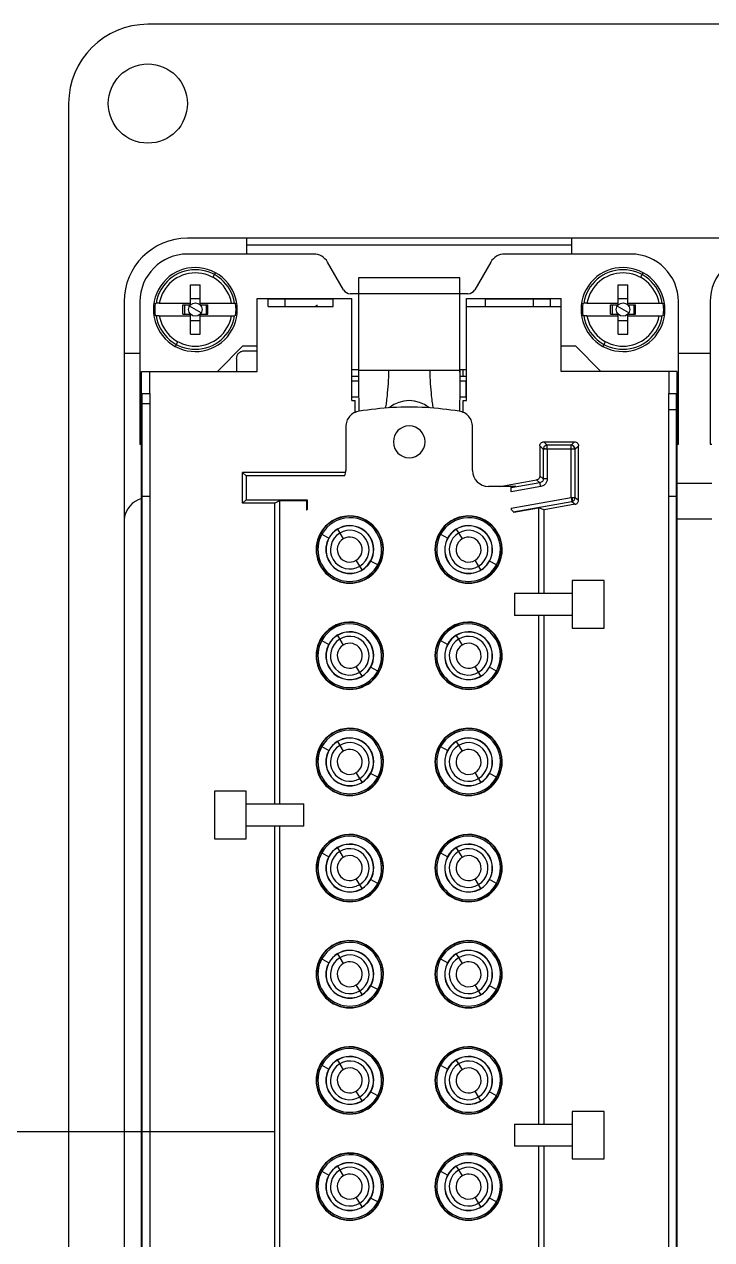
# Model space of a CAD drawing. Header units: millimetres. Extents: x 55 to 265, y 28 to 325.
# Drawn here: x 127.8 to 160.4, y 130 to 187.5 of the extents above; entities that cross this region are included whole.
import ezdxf

# ---------------------------------------------------------------- set-up
doc = ezdxf.new("R2010")
doc.units = ezdxf.units.MM

msp = doc.modelspace()

# ---------------------------------------------------------------- linework, layer by layer
at = {"color": 7, "linetype": 'Continuous', "lineweight": 25}
for p, q in [((185.444, 187.513), (133.694, 187.513)), ((129.944, 183.763), (129.944, 86.263)), ((183.569, 177.388), (135.569, 177.388)), ((138.381, 176.638), (138.381, 177.388)), ((153.756, 177.388), (153.756, 176.638)), ((141.553, 176.638), (135.569, 176.638)), ((138.381, 177.078), (153.756, 177.078)), ((156.569, 176.638), (150.584, 176.638)), ((142.961, 174.951), (142.203, 176.263)), ((149.935, 176.263), (149.177, 174.951)), ((136.774, 175.534), (136.897, 175.757)), ((148.469, 175.521), (143.669, 175.521)), ((143.669, 175.521), (143.669, 171.145)), ((148.469, 171.145), (148.469, 175.521)), ((157.024, 175.534), (157.147, 175.757)), ((135.719, 175.176), (136.169, 175.176)), ((135.719, 174.238), (135.719, 175.176)), ((136.169, 174.238), (136.169, 175.176)), ((155.969, 175.176), (156.419, 175.176)), ((155.969, 174.238), (155.969, 175.176)), ((156.419, 174.238), (156.419, 175.176)), ((132.569, 174.388), (132.569, 95.638)), ((133.319, 174.388), (133.319, 167.638)), ((134.237, 174.313), (135.719, 174.313)), ((135.719, 174.533), (136.169, 174.533)), ((136.169, 174.313), (137.65, 174.313)), ((137.802, 174.313), (137.846, 174.313)), ((138.869, 171.088), (138.869, 174.538)), ((138.869, 174.538), (143.349, 174.538)), ((139.394, 174.15), (139.394, 174.538)), ((139.394, 174.525), (142.462, 174.525)), ((140.196, 174.15), (140.196, 174.525)), ((142.462, 174.15), (142.462, 174.538)), ((143.669, 174.763), (143.285, 174.763)), ((143.349, 169.702), (143.349, 174.538)), ((148.469, 174.763), (143.669, 174.763)), ((148.852, 174.763), (148.469, 174.763)), ((148.788, 169.702), (148.788, 174.538)), ((148.788, 174.538), (153.269, 174.538)), ((149.675, 174.15), (149.675, 174.538)), ((149.675, 174.525), (152.744, 174.525)), ((151.941, 174.525), (151.941, 174.15)), ((152.744, 174.538), (152.744, 174.163)), ((154.487, 174.313), (155.969, 174.313)), ((155.969, 174.533), (156.419, 174.533)), ((156.419, 174.313), (157.9, 174.313)), ((158.052, 174.313), (158.096, 174.313)), ((158.819, 167.638), (158.819, 174.388)), ((160.319, 174.388), (160.319, 167.638)), ((135.357, 173.788), (135.357, 174.238)), ((135.357, 174.238), (135.719, 174.238)), ((135.357, 173.788), (135.719, 173.788)), ((135.424, 174.238), (135.424, 173.788)), ((136.223, 173.861), (135.665, 174.166)), ((135.719, 172.851), (135.719, 173.788)), ((136.169, 174.238), (136.53, 174.238)), ((136.169, 172.851), (136.169, 173.788)), ((136.169, 173.788), (136.53, 173.788)), ((136.463, 174.238), (136.463, 173.788)), ((136.53, 173.788), (136.53, 174.238)), ((139.394, 174.15), (142.462, 174.15)), ((141.608, 174.155), (141.724, 174.213)), ((141.608, 174.155), (141.713, 174.213)), ((141.713, 174.213), (141.724, 174.213)), ((148.788, 174.163), (149.675, 174.163)), ((149.675, 174.15), (152.744, 174.15)), ((152.744, 174.15), (152.744, 174.163)), ((152.744, 174.163), (153.269, 174.163)), ((153.269, 171.088), (153.269, 174.163)), ((155.607, 173.788), (155.607, 174.238)), ((155.607, 174.238), (155.969, 174.238)), ((155.607, 173.788), (155.969, 173.788)), ((155.674, 174.238), (155.674, 173.788)), ((156.473, 173.861), (155.915, 174.166)), ((155.969, 172.851), (155.969, 173.788)), ((156.419, 174.238), (156.78, 174.238)), ((156.419, 172.851), (156.419, 173.788)), ((156.419, 173.788), (156.78, 173.788)), ((156.713, 174.238), (156.713, 173.788)), ((156.78, 173.788), (156.78, 174.238)), ((134.086, 173.713), (134.042, 173.713)), ((134.237, 173.713), (135.719, 173.713)), ((135.719, 173.494), (136.169, 173.494)), ((136.169, 173.713), (137.65, 173.713)), ((154.336, 173.713), (154.292, 173.713)), ((154.487, 173.713), (155.969, 173.713)), ((155.969, 173.494), (156.419, 173.494)), ((156.419, 173.713), (157.9, 173.713)), ((135.719, 172.851), (136.169, 172.851)), ((155.969, 172.851), (156.419, 172.851)), ((135.113, 172.493), (134.991, 172.269)), ((136.994, 171.088), (138.194, 172.288)), ((138.194, 172.288), (138.869, 172.288)), ((138.266, 172.063), (138.869, 172.063)), ((153.269, 172.288), (153.944, 172.288)), ((153.944, 172.288), (155.144, 171.088)), ((155.363, 172.493), (155.241, 172.269)), ((132.569, 171.951), (133.319, 171.951)), ((137.891, 171.688), (137.891, 171.088)), ((158.819, 171.951), (160.319, 171.951)), ((133.394, 171.088), (138.869, 171.088)), ((133.394, 98.938), (133.394, 171.088)), ((133.769, 171.088), (133.769, 170.038)), ((143.669, 171.163), (143.349, 171.163)), ((143.349, 170.863), (143.67, 170.863)), ((143.669, 171.145), (148.469, 171.145)), ((148.468, 170.863), (148.788, 170.863)), ((148.788, 171.163), (148.469, 171.163)), ((148.619, 170.863), (148.619, 171.163)), ((158.744, 171.088), (153.269, 171.088)), ((158.369, 171.088), (158.369, 170.038)), ((158.744, 171.088), (158.744, 98.938)), ((143.349, 170.638), (143.671, 170.638)), ((148.467, 170.638), (148.769, 170.638)), ((148.769, 169.888), (148.769, 170.638)), ((133.394, 170.038), (133.782, 170.038)), ((133.407, 170.038), (133.407, 99.988)), ((133.782, 170.038), (133.782, 169.558)), ((143.349, 169.888), (143.677, 169.888)), ((143.349, 169.702), (143.519, 169.702)), ((143.519, 169.152), (143.519, 169.702)), ((148.461, 169.888), (148.769, 169.888)), ((148.619, 169.152), (148.619, 169.702)), ((148.619, 169.702), (148.788, 169.702)), ((158.356, 170.038), (158.744, 170.038)), ((158.356, 99.988), (158.356, 170.038)), ((158.731, 99.988), (158.731, 170.038)), ((133.407, 169.558), (133.782, 169.558)), ((133.782, 169.558), (133.782, 99.988)), ((158.356, 169.288), (158.731, 169.288)), ((143.069, 168.465), (143.069, 166.394)), ((149.069, 166.394), (149.069, 168.465)), ((133.319, 167.638), (133.394, 167.638)), ((152.258, 167.564), (152.418, 167.404)), ((152.258, 167.564), (152.258, 166.136)), ((153.918, 167.404), (152.418, 167.404)), ((152.418, 167.404), (152.418, 166.001)), ((152.425, 167.452), (152.606, 167.404)), ((152.445, 167.752), (152.606, 167.591)), ((152.445, 167.752), (153.898, 167.752)), ((153.737, 167.591), (152.606, 167.591)), ((152.606, 167.404), (152.606, 166.001)), ((153.898, 167.752), (153.737, 167.591)), ((153.737, 165.118), (153.737, 167.591)), ((154.085, 167.564), (153.925, 167.404)), ((153.925, 165.118), (153.925, 167.404)), ((154.085, 164.983), (154.085, 167.564)), ((158.744, 167.638), (158.819, 167.638)), ((160.319, 167.638), (160.394, 167.638)), ((138.18, 166.302), (138.344, 166.138)), ((143.063, 166.302), (138.18, 166.302)), ((138.18, 164.849), (138.18, 166.302)), ((138.344, 166.138), (138.344, 165.013)), ((143.024, 166.138), (138.344, 166.138)), ((150.362, 165.644), (152.103, 165.951)), ((152.263, 165.816), (150.904, 165.577)), ((152.263, 165.816), (152.103, 165.951)), ((152.418, 166.001), (152.258, 166.136)), ((160.394, 165.784), (158.744, 165.784)), ((133.782, 165.163), (133.407, 165.163)), ((151.116, 165.644), (149.819, 165.644)), ((150.9, 165.386), (150.9, 165.644)), ((152.296, 165.632), (150.9, 165.386)), ((150.9, 164.617), (153.737, 165.118)), ((150.904, 165.577), (150.933, 165.612)), ((150.933, 165.644), (150.933, 165.612)), ((150.933, 165.612), (151.116, 165.644)), ((153.737, 165.118), (153.77, 164.933)), ((153.737, 165.118), (153.925, 165.118)), ((153.925, 165.118), (154.085, 164.983)), ((158.731, 165.163), (158.356, 165.163)), ((138.18, 164.849), (138.344, 165.013)), ((139.684, 164.849), (138.18, 164.849)), ((138.344, 165.013), (141.237, 165.013)), ((139.684, 164.849), (139.946, 164.98)), ((139.684, 164.849), (139.684, 150.613)), ((139.946, 150.613), (139.946, 164.98)), ((139.946, 164.98), (141.205, 164.98)), ((141.237, 165.013), (141.205, 164.98)), ((141.205, 164.98), (141.205, 164.519)), ((141.237, 165.013), (141.237, 164.554)), ((150.9, 164.617), (150.9, 164.554)), ((150.999, 164.444), (153.77, 164.933)), ((151.021, 164.418), (152.191, 164.625)), ((152.191, 164.625), (152.191, 160.588)), ((152.453, 164.538), (152.191, 164.625)), ((153.93, 164.798), (152.453, 164.538)), ((152.453, 160.588), (152.453, 164.538)), ((153.77, 164.933), (153.93, 164.798)), ((158.744, 164.107), (160.394, 164.107)), ((141.858, 163.415), (141.874, 163.406)), ((141.933, 163.374), (142.269, 163.19)), ((142.671, 163.611), (142.949, 163.156)), ((147.483, 163.415), (147.499, 163.406)), ((147.558, 163.374), (147.894, 163.19)), ((148.296, 163.611), (148.574, 163.156)), ((143.842, 161.69), (143.564, 162.145)), ((144.58, 161.928), (144.244, 162.111)), ((144.655, 161.887), (144.639, 161.896)), ((149.467, 161.69), (149.189, 162.145)), ((150.205, 161.928), (149.869, 162.111)), ((150.28, 161.887), (150.264, 161.896)), ((155.294, 161.188), (153.794, 161.188)), ((153.794, 161.188), (153.794, 158.938)), ((155.294, 158.938), (155.294, 161.188)), ((151.063, 160.588), (153.794, 160.588)), ((151.063, 160.588), (151.063, 159.538)), ((153.794, 159.538), (151.063, 159.538)), ((152.191, 159.538), (152.191, 135.463)), ((152.453, 135.463), (152.453, 159.538)), ((153.794, 158.938), (155.294, 158.938)), ((141.858, 158.39), (141.874, 158.381)), ((141.933, 158.349), (142.269, 158.165)), ((142.671, 158.586), (142.949, 158.131)), ((147.483, 158.39), (147.499, 158.381)), ((147.558, 158.349), (147.894, 158.165)), ((148.296, 158.586), (148.574, 158.131)), ((143.842, 156.665), (143.564, 157.12)), ((144.58, 156.903), (144.244, 157.086)), ((149.467, 156.665), (149.189, 157.12)), ((150.205, 156.903), (149.869, 157.086)), ((144.655, 156.862), (144.639, 156.871)), ((150.28, 156.862), (150.264, 156.871)), ((141.858, 153.365), (141.874, 153.356)), ((141.933, 153.324), (142.269, 153.14)), ((142.671, 153.561), (142.949, 153.106)), ((147.483, 153.365), (147.499, 153.356)), ((147.558, 153.324), (147.894, 153.14)), ((148.296, 153.561), (148.574, 153.106)), ((143.842, 151.64), (143.564, 152.095)), ((144.58, 151.878), (144.244, 152.061)), ((149.467, 151.64), (149.189, 152.095)), ((150.205, 151.878), (149.869, 152.061)), ((144.655, 151.837), (144.639, 151.846)), ((150.28, 151.837), (150.264, 151.846)), ((138.344, 151.213), (136.844, 151.213)), ((136.844, 151.213), (136.844, 148.963)), ((138.344, 148.963), (138.344, 151.213)), ((138.344, 150.613), (141.075, 150.613)), ((141.075, 149.563), (141.075, 150.613)), ((141.075, 149.563), (138.344, 149.563)), ((139.684, 149.563), (139.684, 120.613)), ((139.946, 120.613), (139.946, 149.563)), ((136.844, 148.963), (138.344, 148.963)), ((142.671, 148.536), (142.949, 148.081)), ((148.296, 148.536), (148.574, 148.081)), ((141.858, 148.34), (141.874, 148.331)), ((141.933, 148.299), (142.269, 148.115)), ((147.483, 148.34), (147.499, 148.331)), ((147.558, 148.299), (147.894, 148.115)), ((143.842, 146.615), (143.564, 147.07)), ((144.58, 146.853), (144.244, 147.036)), ((144.655, 146.812), (144.639, 146.821)), ((149.467, 146.615), (149.189, 147.07)), ((150.205, 146.853), (149.869, 147.036)), ((150.28, 146.812), (150.264, 146.821)), ((141.858, 143.315), (141.874, 143.306)), ((141.933, 143.274), (142.269, 143.09)), ((142.671, 143.511), (142.949, 143.056)), ((147.483, 143.315), (147.499, 143.306)), ((147.558, 143.274), (147.894, 143.09)), ((148.296, 143.511), (148.574, 143.056)), ((143.842, 141.59), (143.564, 142.045)), ((144.58, 141.828), (144.244, 142.011)), ((144.655, 141.787), (144.639, 141.796)), ((149.467, 141.59), (149.189, 142.045)), ((150.205, 141.828), (149.869, 142.011)), ((150.28, 141.787), (150.264, 141.796)), ((141.858, 138.29), (141.874, 138.281)), ((141.933, 138.249), (142.269, 138.065)), ((142.671, 138.486), (142.949, 138.031)), ((147.483, 138.29), (147.499, 138.281)), ((147.558, 138.249), (147.894, 138.065)), ((148.296, 138.486), (148.574, 138.031)), ((143.842, 136.565), (143.564, 137.02)), ((144.58, 136.803), (144.244, 136.986)), ((149.467, 136.565), (149.189, 137.02)), ((150.205, 136.803), (149.869, 136.986)), ((144.655, 136.762), (144.639, 136.771)), ((150.28, 136.762), (150.264, 136.771)), ((153.794, 136.063), (153.794, 133.813)), ((155.294, 136.063), (153.794, 136.063)), ((155.294, 133.813), (155.294, 136.063)), ((151.063, 135.463), (153.794, 135.463)), ((151.063, 135.463), (151.063, 134.413)), ((153.794, 134.413), (151.063, 134.413)), ((152.191, 134.413), (152.191, 110.338)), ((152.453, 110.338), (152.453, 134.413)), ((142.671, 133.461), (142.949, 133.006)), ((148.296, 133.461), (148.574, 133.006)), ((153.794, 133.813), (155.294, 133.813)), ((141.858, 133.265), (141.874, 133.256)), ((141.933, 133.224), (142.269, 133.04)), ((147.483, 133.265), (147.499, 133.256)), ((147.558, 133.224), (147.894, 133.04)), ((143.842, 131.54), (143.564, 131.995)), ((144.58, 131.778), (144.244, 131.961)), ((144.655, 131.737), (144.639, 131.746)), ((149.467, 131.54), (149.189, 131.995)), ((150.205, 131.778), (149.869, 131.961)), ((150.28, 131.737), (150.264, 131.746))]:
    msp.add_line(p, q, dxfattribs=at)
msp.add_line((139.684, 135.088), (109.684, 135.088))
at = {"color": 7, "linetype": 'Continuous', "lineweight": 25, "flags": 128}
msp.add_lwpolyline([(152.606, 167.404), (152.606, 167.44), (152.606, 167.475), (152.606, 167.507), (152.606, 167.535), (152.606, 167.559), (152.606, 167.576), (152.606, 167.587), (152.606, 167.591)], dxfattribs=at)
at = {"color": 7, "linetype": 'Continuous', "lineweight": 25}
for centre, radius in [((133.694, 183.763), 1.875), ((135.944, 174.013), 0.318), ((156.194, 174.013), 0.318)]:
    msp.add_circle(centre, radius, dxfattribs=at)
for centre, radius, start, end in [((133.694, 183.763), 3.75, 90, 180), ((135.569, 174.388), 3, 90, 180), ((135.569, 174.388), 2.25, 90, 180), ((141.553, 175.888), 0.75, 30, 90), ((150.584, 175.888), 0.75, 90, 150), ((156.569, 174.388), 2.25, 0, 90), ((162.569, 174.388), 2.25, 90, 180), ((135.944, 174.013), 1.987, 61.35211, 241.35211), ((135.944, 174.013), 1.987, 61.35211, 241.35211), ((135.944, 174.013), 1.882, 9.17264, 170.82736), ((135.944, 174.013), 1.733, 9.97153, 170.02847), ((135.944, 174.013), 1.987, 241.35211, 61.35211), ((135.944, 174.013), 1.987, 241.35211, 61.35211), ((156.194, 174.013), 1.987, 61.35211, 241.35211), ((156.194, 174.013), 1.987, 61.35211, 241.35211), ((156.194, 174.013), 1.882, 9.17264, 170.82736), ((156.194, 174.013), 1.733, 9.97153, 170.02847), ((156.194, 174.013), 1.987, 241.35211, 61.35211), ((156.194, 174.013), 1.987, 241.35211, 61.35211), ((143.285, 175.138), 0.375, 210, 270), ((148.852, 175.138), 0.375, 270, 330), ((135.944, 174.013), 1.926, 171.0377, 188.9623), ((135.944, 174.013), 1.926, 351.0377, 8.9623), ((156.194, 174.013), 1.926, 171.0377, 188.9623), ((156.194, 174.013), 1.926, 351.0377, 8.9623), ((135.944, 174.013), 1.882, 189.17264, 350.82736), ((135.944, 174.013), 1.733, 189.97153, 350.02847), ((156.194, 174.013), 1.882, 189.17264, 350.82736), ((156.194, 174.013), 1.733, 189.97153, 350.02847), ((146.069, 168.201), 1.5, 50.83698, 129.16603), ((146.069, 167.751), 0.75, 90, 270), ((146.069, 167.751), 0.75, 270, 90), ((152.606, 167.404), 0.187, 164.97705, 179.98226), ((152.606, 167.404), 0.188, 90.02088, 164.97725), ((153.733, 167.406), 0.185, 359.27462, 88.61068), ((153.737, 167.404), 0.188, 0.02044, 89.97956), ((142.319, 166.394), 0.75, 340.05576, 360), ((149.819, 166.394), 0.75, 180, 270), ((153.58, 165.043), 0.219, 329.96447, 19.98578), ((153.737, 165.118), 0.188, 280.01649, 359.98351), ((133.709, 163.962), 1.149, 105.89784, 172.75633), ((143.256, 162.651), 2.775, 136.68286, 137.67706), ((148.881, 162.651), 2.775, 39.5665, 43.31418), ((143.256, 162.651), 1.593, 331.35211, 151.35211), ((143.256, 162.651), 1.575, 331.35211, 151.35211), ((143.256, 162.651), 1.508, 331.35211, 151.35211), ((148.881, 162.651), 1.593, 331.35211, 151.35211), ((148.881, 162.651), 1.575, 331.35211, 151.35211), ((148.881, 162.651), 1.508, 331.35211, 151.35211), ((143.256, 162.651), 1.593, 151.35211, 331.35211), ((143.256, 162.651), 1.575, 151.35211, 331.35211), ((143.256, 162.651), 1.508, 151.35211, 331.35211), ((143.256, 162.651), 1.133, 331.35211, 151.35211), ((143.256, 162.651), 1.125, 331.35211, 151.35211), ((143.256, 162.651), 0.915, 121.35211, 301.35211), ((143.256, 162.651), 0.915, 301.35211, 121.35211), ((148.881, 162.651), 1.593, 151.35211, 331.35211), ((148.881, 162.651), 1.575, 151.35211, 331.35211), ((148.881, 162.651), 1.508, 151.35211, 331.35211), ((148.881, 162.651), 1.133, 331.35211, 151.35211), ((148.881, 162.651), 1.125, 331.35211, 151.35211), ((148.881, 162.651), 0.915, 121.35211, 301.35211), ((148.881, 162.651), 0.915, 301.35211, 121.35211), ((143.256, 162.651), 1.133, 151.35211, 331.35211), ((143.256, 162.651), 1.125, 151.35211, 331.35211), ((143.256, 162.651), 0.592, 121.35211, 301.35211), ((143.256, 162.651), 0.592, 301.35211, 121.35211), ((148.881, 162.651), 1.133, 151.35211, 331.35211), ((148.881, 162.651), 1.125, 151.35211, 331.35211), ((148.881, 162.651), 0.592, 121.35211, 301.35211), ((148.881, 162.651), 0.592, 301.35211, 121.35211), ((143.256, 157.626), 1.593, 331.35211, 151.35211), ((143.256, 157.626), 1.575, 331.35211, 151.35211), ((143.256, 157.626), 1.508, 331.35211, 151.35211), ((148.881, 157.626), 1.593, 331.35211, 151.35211), ((148.881, 157.626), 1.575, 331.35211, 151.35211), ((148.881, 157.626), 1.508, 331.35211, 151.35211), ((143.256, 157.626), 1.593, 151.35211, 331.35211), ((143.256, 157.626), 1.575, 151.35211, 331.35211), ((143.256, 157.626), 1.508, 151.35211, 331.35211), ((143.256, 157.626), 1.133, 331.35211, 151.35211), ((143.256, 157.626), 1.125, 331.35211, 151.35211), ((143.256, 157.626), 0.915, 121.35211, 301.35211), ((143.256, 157.626), 0.915, 301.35211, 121.35211), ((143.256, 157.626), 0.592, 301.35211, 121.35211), ((148.881, 157.626), 1.593, 151.35211, 331.35211), ((148.881, 157.626), 1.575, 151.35211, 331.35211), ((148.881, 157.626), 1.508, 151.35211, 331.35211), ((148.881, 157.626), 1.133, 331.35211, 151.35211), ((148.881, 157.626), 1.125, 331.35211, 151.35211), ((148.881, 157.626), 0.915, 121.35211, 301.35211), ((148.881, 157.626), 0.915, 301.35211, 121.35211), ((148.881, 157.626), 0.592, 301.35211, 121.35211), ((143.256, 157.626), 1.133, 151.35211, 331.35211), ((143.256, 157.626), 1.125, 151.35211, 331.35211), ((143.256, 157.626), 0.592, 121.35211, 301.35211), ((148.881, 157.626), 1.133, 151.35211, 331.35211), ((148.881, 157.626), 1.125, 151.35211, 331.35211), ((148.881, 157.626), 0.592, 121.35211, 301.35211), ((143.256, 152.601), 1.593, 331.35211, 151.35211), ((143.256, 152.601), 1.575, 331.35211, 151.35211), ((148.881, 152.601), 1.593, 331.35211, 151.35211), ((148.881, 152.601), 1.575, 331.35211, 151.35211), ((143.256, 152.601), 1.508, 331.35211, 151.35211), ((143.256, 152.601), 1.133, 331.35211, 151.35211), ((143.256, 152.601), 1.125, 331.35211, 151.35211), ((148.881, 152.601), 1.508, 331.35211, 151.35211), ((148.881, 152.601), 1.133, 331.35211, 151.35211), ((148.881, 152.601), 1.125, 331.35211, 151.35211), ((143.256, 152.601), 1.593, 151.35211, 331.35211), ((143.256, 152.601), 1.575, 151.35211, 331.35211), ((143.256, 152.601), 1.508, 151.35211, 331.35211), ((143.256, 152.601), 1.133, 151.35211, 331.35211), ((143.256, 152.601), 1.125, 151.35211, 331.35211), ((143.256, 152.601), 0.915, 121.35211, 301.35211), ((143.256, 152.601), 0.592, 121.35211, 301.35211), ((143.256, 152.601), 0.915, 301.35211, 121.35211), ((143.256, 152.601), 0.592, 301.35211, 121.35211), ((148.881, 152.601), 1.593, 151.35211, 331.35211), ((148.881, 152.601), 1.575, 151.35211, 331.35211), ((148.881, 152.601), 1.508, 151.35211, 331.35211), ((148.881, 152.601), 1.133, 151.35211, 331.35211), ((148.881, 152.601), 1.125, 151.35211, 331.35211), ((148.881, 152.601), 0.915, 121.35211, 301.35211), ((148.881, 152.601), 0.592, 121.35211, 301.35211), ((148.881, 152.601), 0.915, 301.35211, 121.35211), ((148.881, 152.601), 0.592, 301.35211, 121.35211), ((143.256, 147.576), 1.593, 331.35211, 151.35211), ((143.256, 147.576), 1.575, 331.35211, 151.35211), ((143.256, 147.576), 1.508, 331.35211, 151.35211), ((148.881, 147.576), 1.593, 331.35211, 151.35211), ((148.881, 147.576), 1.575, 331.35211, 151.35211), ((148.881, 147.576), 1.508, 331.35211, 151.35211), ((143.256, 147.576), 1.133, 331.35211, 151.35211), ((143.256, 147.576), 1.125, 331.35211, 151.35211), ((143.256, 147.576), 0.915, 301.35211, 121.35211), ((148.881, 147.576), 1.133, 331.35211, 151.35211), ((148.881, 147.576), 1.125, 331.35211, 151.35211), ((148.881, 147.576), 0.915, 301.35211, 121.35211), ((143.256, 147.576), 1.593, 151.35211, 331.35211), ((143.256, 147.576), 1.575, 151.35211, 331.35211), ((143.256, 147.576), 1.508, 151.35211, 331.35211), ((143.256, 147.576), 1.133, 151.35211, 331.35211), ((143.256, 147.576), 1.125, 151.35211, 331.35211), ((143.256, 147.576), 0.915, 121.35211, 301.35211), ((143.256, 147.576), 0.592, 121.35211, 301.35211), ((143.256, 147.576), 0.592, 301.35211, 121.35211), ((148.881, 147.576), 1.593, 151.35211, 331.35211), ((148.881, 147.576), 1.575, 151.35211, 331.35211), ((148.881, 147.576), 1.508, 151.35211, 331.35211), ((148.881, 147.576), 1.133, 151.35211, 331.35211), ((148.881, 147.576), 1.125, 151.35211, 331.35211), ((148.881, 147.576), 0.915, 121.35211, 301.35211), ((148.881, 147.576), 0.592, 121.35211, 301.35211), ((148.881, 147.576), 0.592, 301.35211, 121.35211), ((143.256, 142.551), 1.593, 331.35211, 151.35211), ((143.256, 142.551), 1.575, 331.35211, 151.35211), ((143.256, 142.551), 1.508, 331.35211, 151.35211), ((148.881, 142.551), 1.593, 331.35211, 151.35211), ((148.881, 142.551), 1.575, 331.35211, 151.35211), ((148.881, 142.551), 1.508, 331.35211, 151.35211), ((143.256, 142.551), 1.593, 151.35211, 331.35211), ((143.256, 142.551), 1.575, 151.35211, 331.35211), ((143.256, 142.551), 1.508, 151.35211, 331.35211), ((143.256, 142.551), 1.133, 331.35211, 151.35211), ((143.256, 142.551), 1.125, 331.35211, 151.35211), ((143.256, 142.551), 0.915, 121.35211, 301.35211), ((143.256, 142.551), 0.915, 301.35211, 121.35211), ((148.881, 142.551), 1.593, 151.35211, 331.35211), ((148.881, 142.551), 1.575, 151.35211, 331.35211), ((148.881, 142.551), 1.508, 151.35211, 331.35211), ((148.881, 142.551), 1.133, 331.35211, 151.35211), ((148.881, 142.551), 1.125, 331.35211, 151.35211), ((148.881, 142.551), 0.915, 121.35211, 301.35211), ((148.881, 142.551), 0.915, 301.35211, 121.35211), ((143.256, 142.551), 1.133, 151.35211, 331.35211), ((143.256, 142.551), 1.125, 151.35211, 331.35211), ((143.256, 142.551), 0.592, 121.35211, 301.35211), ((143.256, 142.551), 0.592, 301.35211, 121.35211), ((148.881, 142.551), 1.133, 151.35211, 331.35211), ((148.881, 142.551), 1.125, 151.35211, 331.35211), ((148.881, 142.551), 0.592, 121.35211, 301.35211), ((148.881, 142.551), 0.592, 301.35211, 121.35211), ((143.256, 137.526), 1.593, 331.35211, 151.35211), ((143.256, 137.526), 1.575, 331.35211, 151.35211), ((143.256, 137.526), 1.508, 331.35211, 151.35211), ((143.256, 137.526), 1.133, 331.35211, 151.35211), ((143.256, 137.526), 1.125, 331.35211, 151.35211), ((148.881, 137.526), 1.593, 331.35211, 151.35211), ((148.881, 137.526), 1.575, 331.35211, 151.35211), ((148.881, 137.526), 1.508, 331.35211, 151.35211), ((148.881, 137.526), 1.133, 331.35211, 151.35211), ((148.881, 137.526), 1.125, 331.35211, 151.35211), ((143.256, 137.526), 1.593, 151.35211, 331.35211), ((143.256, 137.526), 1.575, 151.35211, 331.35211), ((143.256, 137.526), 1.508, 151.35211, 331.35211), ((143.256, 137.526), 1.133, 151.35211, 331.35211), ((143.256, 137.526), 1.125, 151.35211, 331.35211), ((143.256, 137.526), 0.915, 121.35211, 301.35211), ((143.256, 137.526), 0.915, 301.35211, 121.35211), ((143.256, 137.526), 0.592, 301.35211, 121.35211), ((148.881, 137.526), 1.593, 151.35211, 331.35211), ((148.881, 137.526), 1.575, 151.35211, 331.35211), ((148.881, 137.526), 1.508, 151.35211, 331.35211), ((148.881, 137.526), 1.133, 151.35211, 331.35211), ((148.881, 137.526), 1.125, 151.35211, 331.35211), ((148.881, 137.526), 0.915, 121.35211, 301.35211), ((148.881, 137.526), 0.915, 301.35211, 121.35211), ((148.881, 137.526), 0.592, 301.35211, 121.35211), ((143.256, 137.526), 0.592, 121.35211, 301.35211), ((148.881, 137.526), 0.592, 121.35211, 301.35211), ((143.256, 132.501), 1.593, 331.35211, 151.35211), ((143.256, 132.501), 1.575, 331.35211, 151.35211), ((148.881, 132.501), 1.593, 331.35211, 151.35211), ((148.881, 132.501), 1.575, 331.35211, 151.35211), ((143.256, 132.501), 1.508, 331.35211, 151.35211), ((143.256, 132.501), 1.133, 331.35211, 151.35211), ((143.256, 132.501), 1.125, 331.35211, 151.35211), ((148.881, 132.501), 1.508, 331.35211, 151.35211), ((148.881, 132.501), 1.133, 331.35211, 151.35211), ((148.881, 132.501), 1.125, 331.35211, 151.35211), ((143.256, 132.501), 1.593, 151.35211, 331.35211), ((143.256, 132.501), 1.575, 151.35211, 331.35211), ((143.256, 132.501), 1.508, 151.35211, 331.35211), ((143.256, 132.501), 1.133, 151.35211, 331.35211), ((143.256, 132.501), 1.125, 151.35211, 331.35211), ((143.256, 132.501), 0.915, 121.35211, 301.35211), ((143.256, 132.501), 0.592, 121.35211, 301.35211), ((143.256, 132.501), 0.915, 301.35211, 121.35211), ((143.256, 132.501), 0.592, 301.35211, 121.35211), ((148.881, 132.501), 1.593, 151.35211, 331.35211), ((148.881, 132.501), 1.575, 151.35211, 331.35211), ((148.881, 132.501), 1.508, 151.35211, 331.35211), ((148.881, 132.501), 1.133, 151.35211, 331.35211), ((148.881, 132.501), 1.125, 151.35211, 331.35211), ((148.881, 132.501), 0.915, 121.35211, 301.35211), ((148.881, 132.501), 0.592, 121.35211, 301.35211), ((148.881, 132.501), 0.915, 301.35211, 121.35211), ((148.881, 132.501), 0.592, 301.35211, 121.35211)]:
    msp.add_arc(centre, radius, start, end, dxfattribs=at)
for points, knots in [([(134.237, 174.313), (134.219, 174.313), (134.181, 174.313), (134.133, 174.313), (134.097, 174.313), (134.09, 174.313), (134.086, 174.313)], [0, 0, 0, 0, 0.250717, 0.500289, 0.749653, 1, 1, 1, 1]), ([(137.65, 174.313), (137.671, 174.313), (137.708, 174.313), (137.756, 174.313), (137.791, 174.313), (137.798, 174.313), (137.802, 174.313)], [0, 0, 0, 0, 0.273018, 0.500232, 0.754939, 1, 1, 1, 1]), ([(154.487, 174.313), (154.469, 174.313), (154.431, 174.313), (154.383, 174.313), (154.347, 174.313), (154.34, 174.313), (154.336, 174.313)], [0, 0, 0, 0, 0.250717, 0.500289, 0.749653, 1, 1, 1, 1]), ([(157.9, 174.313), (157.921, 174.313), (157.958, 174.313), (158.006, 174.313), (158.041, 174.313), (158.048, 174.313), (158.052, 174.313)], [0, 0, 0, 0, 0.273018, 0.500232, 0.754939, 1, 1, 1, 1]), ([(134.237, 173.713), (134.217, 173.713), (134.18, 173.713), (134.132, 173.713), (134.097, 173.713), (134.09, 173.713), (134.086, 173.713)], [0, 0, 0, 0, 0.273018, 0.500232, 0.754939, 1, 1, 1, 1]), ([(137.65, 173.713), (137.669, 173.713), (137.706, 173.713), (137.755, 173.713), (137.791, 173.713), (137.798, 173.713), (137.802, 173.713)], [0, 0, 0, 0, 0.250717, 0.500289, 0.749653, 1, 1, 1, 1]), ([(154.487, 173.713), (154.467, 173.713), (154.43, 173.713), (154.382, 173.713), (154.347, 173.713), (154.34, 173.713), (154.336, 173.713)], [0, 0, 0, 0, 0.273018, 0.500232, 0.754939, 1, 1, 1, 1]), ([(157.9, 173.713), (157.919, 173.713), (157.956, 173.713), (158.005, 173.713), (158.041, 173.713), (158.048, 173.713), (158.052, 173.713)], [0, 0, 0, 0, 0.250717, 0.500289, 0.749653, 1, 1, 1, 1]), ([(137.891, 171.688), (137.897, 171.737), (137.908, 171.836), (137.995, 171.96), (138.119, 172.046), (138.217, 172.058), (138.266, 172.063)], [0, 0, 0, 0, 0.25001, 0.5, 0.74999, 1, 1, 1, 1]), ([(143.669, 171.145), (143.67, 170.925), (143.671, 170.441), (143.678, 169.786), (143.681, 169.37), (143.682, 169.213)], [0, 0, 0, 0, 0.342115, 0.752656, 1, 1, 1, 1]), ([(145.092, 171.145), (145.087, 170.925), (145.077, 170.498), (145.025, 169.974), (144.979, 169.587), (144.957, 169.43), (144.946, 169.352)], [0, 0, 0, 0, 0.3037, 0.587156, 0.794392, 1, 1, 1, 1]), ([(147.046, 171.145), (147.051, 170.925), (147.06, 170.498), (147.112, 169.974), (147.159, 169.587), (147.18, 169.43), (147.191, 169.352)], [0, 0, 0, 0, 0.3037, 0.587156, 0.794392, 1, 1, 1, 1]), ([(148.469, 171.145), (148.468, 170.925), (148.466, 170.441), (148.46, 169.782), (148.456, 169.361), (148.455, 169.2)], [0, 0, 0, 0, 0.339703, 0.747351, 1, 1, 1, 1]), ([(148.469, 171.144), (148.469, 171.119), (148.469, 171.08), (148.468, 171.054), (148.468, 171.056), (148.469, 171.078), (148.469, 171.102), (148.469, 171.118)], [0, 0, 0, 0, 0.386527, 0.591336, 0.688137, 0.782605, 1, 1, 1, 1]), ([(148.437, 169.206), (147.913, 169.273), (146.864, 169.406), (145.273, 169.407), (144.225, 169.273), (143.7, 169.206)], [0, 0, 0, 0, 0.333236, 0.666725, 1, 1, 1, 1]), ([(152.258, 167.564), (152.261, 167.589), (152.266, 167.638), (152.31, 167.7), (152.372, 167.743), (152.421, 167.749), (152.445, 167.752)], [0, 0, 0, 0, 0.251186, 0.500186, 0.75235, 1, 1, 1, 1]), ([(153.898, 167.752), (153.922, 167.749), (153.971, 167.743), (154.033, 167.7), (154.077, 167.638), (154.082, 167.589), (154.085, 167.564)], [0, 0, 0, 0, 0.251186, 0.500186, 0.75235, 1, 1, 1, 1]), ([(153.925, 167.404), (153.924, 167.404), (153.923, 167.404), (153.919, 167.404), (153.918, 167.404)], [0, 0, 0, 0, 0.559923, 1, 1, 1, 1]), ([(152.258, 166.136), (152.256, 166.114), (152.251, 166.07), (152.216, 166.013), (152.166, 165.969), (152.124, 165.957), (152.103, 165.951)], [0, 0, 0, 0, 0.250007, 0.5, 0.749993, 1, 1, 1, 1]), ([(152.418, 166.001), (152.416, 165.979), (152.412, 165.935), (152.377, 165.878), (152.327, 165.834), (152.284, 165.822), (152.263, 165.816)], [0, 0, 0, 0, 0.250027, 0.5, 0.749973, 1, 1, 1, 1]), ([(152.606, 166.001), (152.6, 165.952), (152.589, 165.854), (152.509, 165.739), (152.408, 165.662), (152.333, 165.642), (152.296, 165.632)], [0, 0, 0, 0, 0.279687, 0.5594, 0.779702, 1, 1, 1, 1]), ([(150.9, 165.386), (150.9, 165.41), (150.9, 165.459), (150.901, 165.522), (150.902, 165.558), (150.903, 165.574), (150.903, 165.576), (150.904, 165.577)], [0, 0, 0, 0, 0.250639, 0.499687, 0.748504, 0.873905, 1, 1, 1, 1]), ([(150.9, 164.617), (150.9, 164.605), (150.9, 164.584), (150.9, 164.563), (150.901, 164.554)], [0, 0, 0, 0, 0.559882, 1, 1, 1, 1]), ([(153.93, 164.798), (153.951, 164.804), (153.993, 164.816), (154.044, 164.86), (154.078, 164.918), (154.083, 164.961), (154.085, 164.983)], [0, 0, 0, 0, 0.250007, 0.5, 0.749993, 1, 1, 1, 1])]:
    msp.add_open_spline(points, degree=3, knots=knots, dxfattribs=at)
for points in [[(153.269, 174.163), (153.269, 174.212), (153.269, 174.311), (153.269, 174.435), (153.269, 174.521), (153.269, 174.533), (153.269, 174.538)], [(143.7, 169.206), (143.615, 169.183), (143.443, 169.137), (143.237, 168.961), (143.096, 168.73), (143.078, 168.554), (143.069, 168.465)], [(149.069, 168.465), (149.06, 168.554), (149.042, 168.73), (148.9, 168.961), (148.695, 169.137), (148.523, 169.183), (148.437, 169.206)], [(152.296, 165.632), (152.292, 165.656), (152.283, 165.703), (152.272, 165.764), (152.265, 165.807), (152.264, 165.813), (152.263, 165.816)], [(152.606, 166.001), (152.581, 166.001), (152.533, 166.001), (152.471, 166.001), (152.428, 166.001), (152.421, 166.001), (152.418, 166.001)]]:
    msp.add_open_spline(points, degree=3, dxfattribs=at)

doc.saveas('drawing.dxf')
